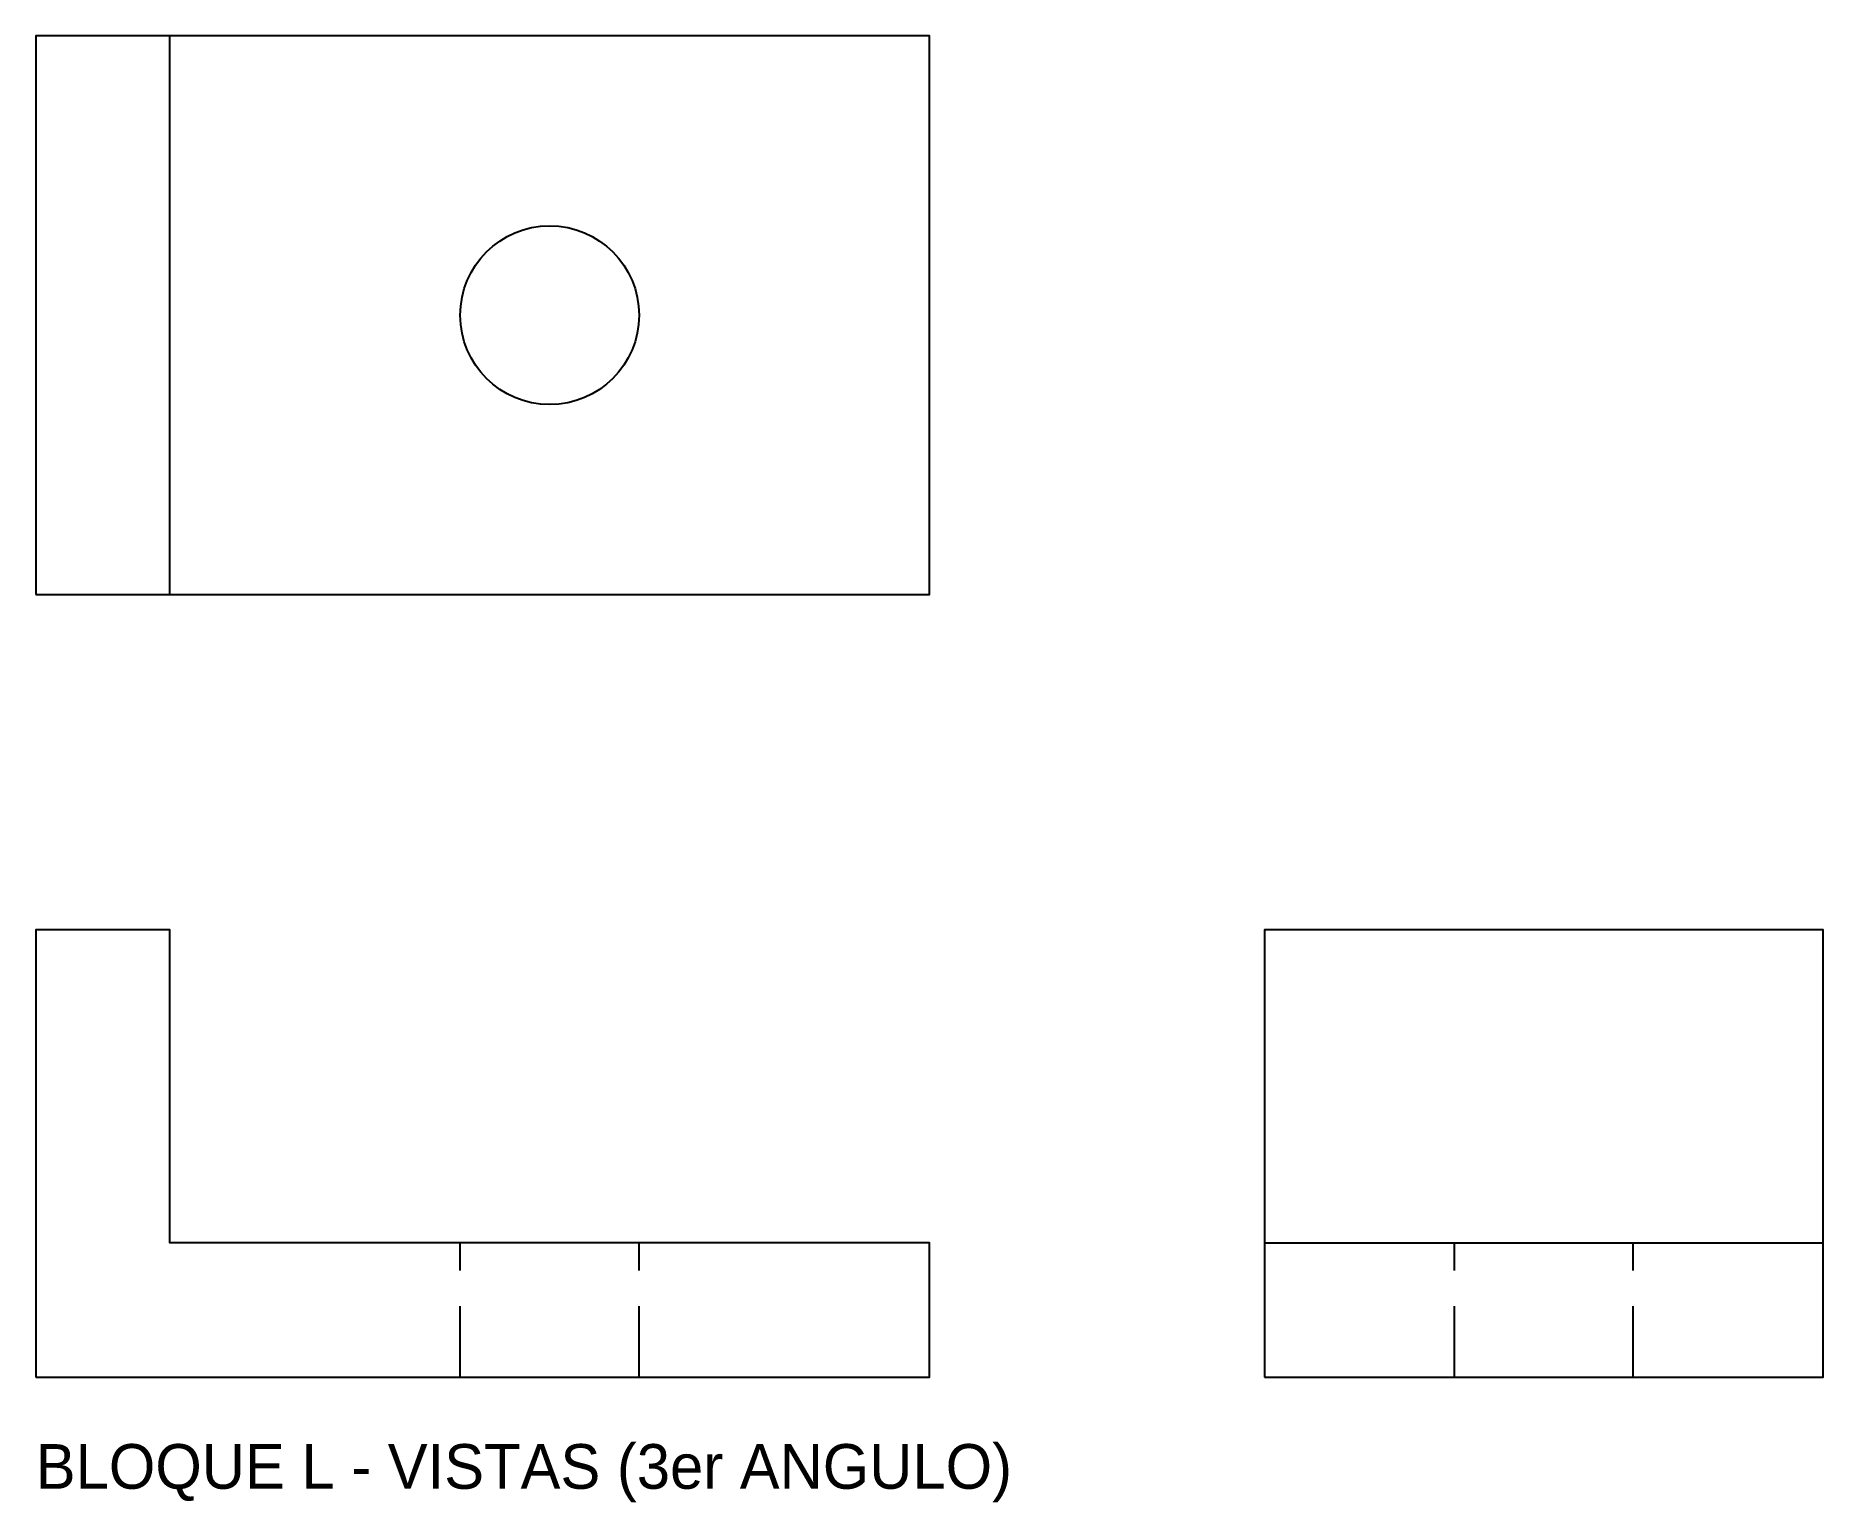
# Model space of a CAD drawing. Header units: millimetres. Extents: x 0 to 160, y -11 to 120.
import ezdxf

# ---------------------------------------------------------------- set-up
doc = ezdxf.new("R2010")
doc.units = ezdxf.units.MM
doc.linetypes.add('HIDDEN', pattern=[9.525, 6.35, -3.175])
for name, color, linetype in [('BARRENOS', 3, 'CONTINUOUS'), ('CONTORNO', 7, 'CONTINUOUS'), ('OCULTAS', 6, 'HIDDEN'), ('TEXTO', 4, 'CONTINUOUS')]:
    doc.layers.add(name, color=color, linetype=linetype)

msp = doc.modelspace()

# ---------------------------------------------------------------- linework, layer by layer
at = {"layer": 'BARRENOS'}
msp.add_circle((46, 95), 8, dxfattribs=at)
at = {"layer": 'CONTORNO'}
for p, q in [((12, 70), (12, 120)), ((110, 12), (160, 12))]:
    msp.add_line(p, q, dxfattribs=at)
for points in [[(0, 70), (80, 70), (80, 120), (0, 120)], [(0, 0), (80, 0), (80, 12), (12, 12), (12, 40), (0, 40)], [(110, 0), (160, 0), (160, 40), (110, 40)]]:
    msp.add_lwpolyline(points, close=True, dxfattribs=at)
at = {"layer": 'OCULTAS'}
for p, q in [((38, 0), (38, 12)), ((54, 0), (54, 12)), ((127, 0), (127, 12)), ((143, 0), (143, 12))]:
    msp.add_line(p, q, dxfattribs=at)

# ---------------------------------------------------------------- texts
at = {"layer": 'TEXTO'}
msp.add_text('BLOQUE L - VISTAS (3er ANGULO)', height=4, dxfattribs=at).set_placement((0, -10))

doc.saveas('drawing.dxf')
